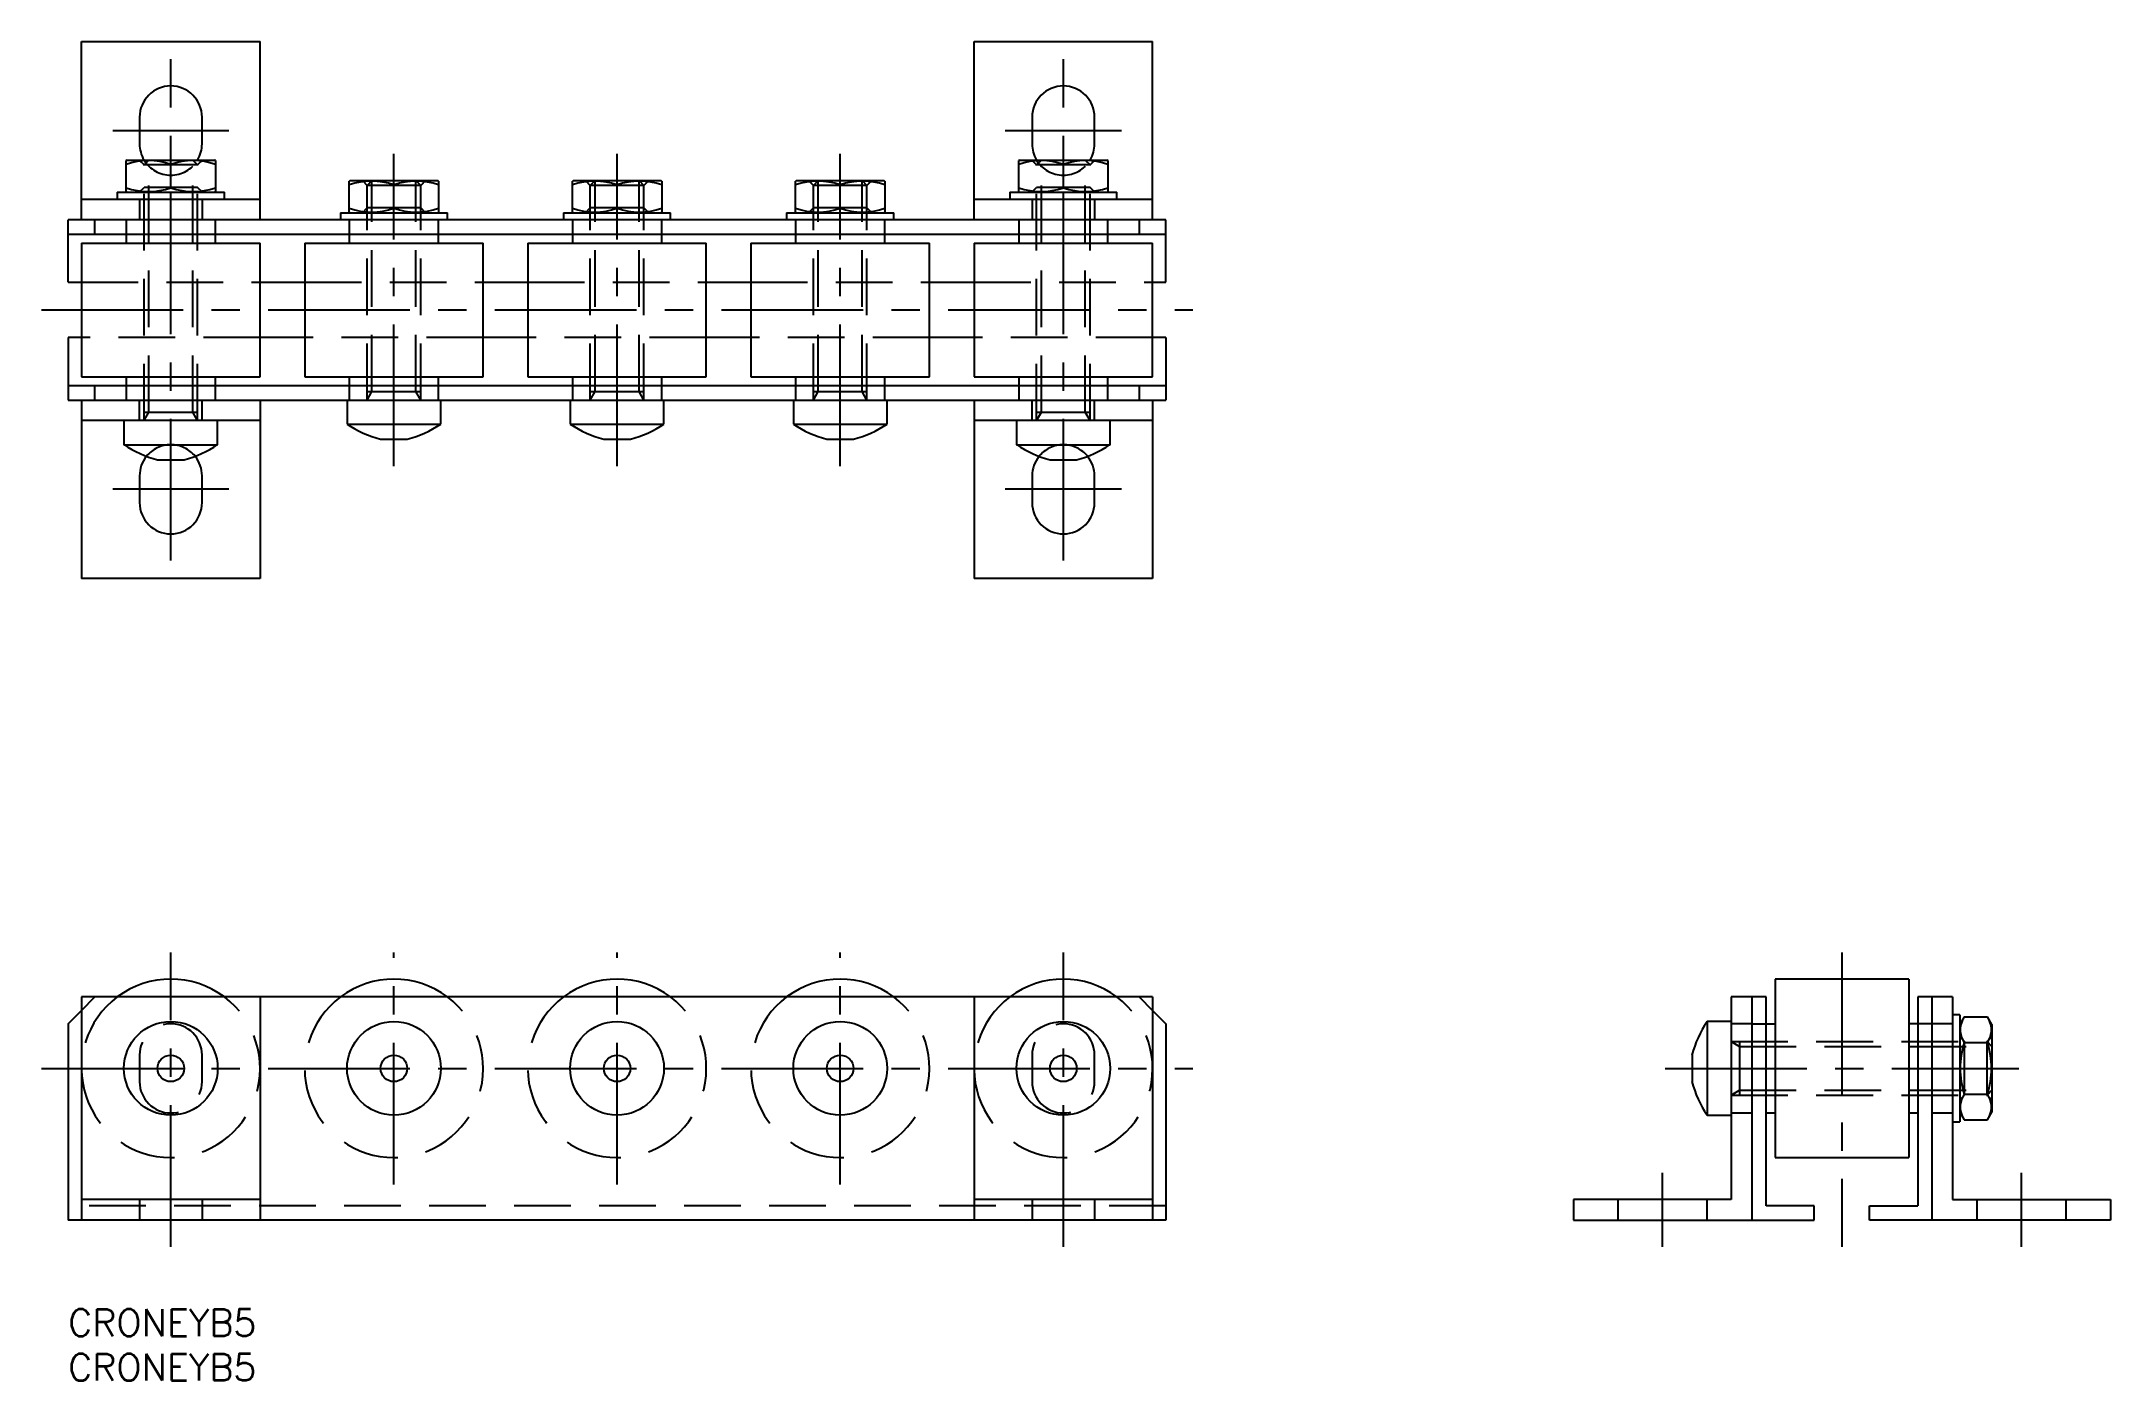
# Model space of a CAD drawing. Extents: x -3 to 229, y -8 to 142.
import ezdxf

# ---------------------------------------------------------------- set-up
doc = ezdxf.new("R2010")
doc.units = 0
doc.header["$LTSCALE"] = 0.5
doc.linetypes.add('CENTER', pattern=[50.8, 31.75, -6.35, 6.35, -6.35])
doc.linetypes.add('DASHED', pattern=[19.05, 12.7, -6.35])
for name, color, linetype in [('MSM_CENTER', 1, 'CENTER'), ('MSM_CONTINUOUS', 7, 'CONTINUOUS'), ('MSM_DASHED', 4, 'DASHED'), ('MSM_PART_NUMBER', 7, 'CONTINUOUS')]:
    doc.layers.add(name, color=color, linetype=linetype)
doc.styles.get("Standard").update_dxf_attribs({"font": 'txt.shx', "height": 3, "bigfont": 'bigfont.shx'})

# ---------------------------------------------------------------- blocks, each defined once
blk = doc.blocks.new('*U45')
at = {"layer": 'MSM_PART_NUMBER'}
blk.add_text('CRONEYB5', height=3, dxfattribs=at).set_placement((0, -3))
blk = doc.blocks.new('*U46')
at = {"layer": 'MSM_PART_NUMBER'}
blk.add_text('CRONEYB5', height=3, dxfattribs=at).set_placement((0, -8))

msp = doc.modelspace()

# ---------------------------------------------------------------- linework, layer by layer
at = {"layer": 'MSM_CENTER'}
for p, q in [((11.5, 83.91), (11.5, 140.11)), ((111.5, 83.91), (111.5, 140.11)), ((5, 132.11), (18, 132.11)), ((105, 132.11), (118, 132.11)), ((36.5, 94.51), (36.5, 129.51)), ((61.5, 94.51), (61.5, 129.51)), ((86.5, 94.51), (86.5, 129.51)), ((-3, 112.01), (126, 112.01)), ((18, 91.91), (5, 91.91)), ((118, 91.91), (105, 91.91)), ((11.5, 7), (11.5, 40)), ((36.5, 14), (36.5, 40)), ((61.5, 14), (61.5, 40)), ((86.5, 14), (86.5, 40)), ((111.5, 7), (111.5, 40)), ((198.74, 40), (198.74, 7)), ((-3, 27), (126, 27)), ((178.94, 27), (218.54, 27)), ((178.64, 7), (178.64, 15.3)), ((218.84, 7), (218.84, 15.3))]:
    msp.add_line(p, q, dxfattribs=at)
at = {"layer": 'MSM_CONTINUOUS'}
for p, q in [((1.5, 122.11), (1.5, 142.11)), ((1.5, 142.11), (21.5, 142.11)), ((21.5, 122.11), (21.5, 142.11)), ((101.5, 122.11), (101.5, 142.11)), ((101.5, 142.11), (121.5, 142.11)), ((121.5, 122.11), (121.5, 142.11)), ((8, 133.61), (8, 130.61)), ((15, 130.61), (15, 133.61)), ((108, 133.61), (108, 130.61)), ((115, 130.61), (115, 133.61)), ((6.6, 128.81), (6.5, 128.75)), ((6.5, 125.27), (6.5, 128.75)), ((6.6, 128.81), (16.4, 128.81)), ((11.5, 125.72), (11.5, 128.31)), ((16.5, 128.75), (16.4, 128.81)), ((16.5, 128.75), (16.5, 125.27)), ((106.6, 128.81), (106.5, 128.75)), ((106.5, 125.27), (106.5, 128.75)), ((106.6, 128.81), (116.4, 128.81)), ((111.5, 125.72), (111.5, 128.31)), ((116.5, 128.75), (116.4, 128.81)), ((116.5, 128.75), (116.5, 125.27)), ((5.5, 125.21), (5.5, 124.41)), ((5.5, 125.21), (17.5, 125.21)), ((6.5, 125.27), (6.6, 125.21)), ((16.4, 125.21), (16.5, 125.27)), ((17.5, 124.41), (17.5, 125.21)), ((31.6, 126.51), (31.5, 126.45)), ((31.5, 122.97), (31.5, 126.45)), ((31.6, 126.51), (41.4, 126.51)), ((36.5, 123.42), (36.5, 126.01)), ((41.5, 126.45), (41.4, 126.51)), ((41.5, 126.45), (41.5, 122.97)), ((56.6, 126.51), (56.5, 126.45)), ((56.5, 122.97), (56.5, 126.45)), ((56.6, 126.51), (66.4, 126.51)), ((61.5, 123.42), (61.5, 126.01)), ((66.5, 126.45), (66.4, 126.51)), ((66.5, 126.45), (66.5, 122.97)), ((81.6, 126.51), (81.5, 126.45)), ((81.5, 122.97), (81.5, 126.45)), ((81.6, 126.51), (91.4, 126.51)), ((86.5, 123.42), (86.5, 126.01)), ((91.5, 126.45), (91.4, 126.51)), ((91.5, 126.45), (91.5, 122.97)), ((105.5, 125.21), (105.5, 124.41)), ((105.5, 125.21), (117.5, 125.21)), ((106.5, 125.27), (106.6, 125.21)), ((116.4, 125.21), (116.5, 125.27)), ((117.5, 124.41), (117.5, 125.21)), ((1.5, 124.41), (21.5, 124.41)), ((30.5, 122.91), (30.5, 122.11)), ((30.5, 122.91), (42.5, 122.91)), ((31.5, 122.97), (31.6, 122.91)), ((41.4, 122.91), (41.5, 122.97)), ((42.5, 122.11), (42.5, 122.91)), ((55.5, 122.91), (55.5, 122.11)), ((55.5, 122.91), (67.5, 122.91)), ((56.5, 122.97), (56.6, 122.91)), ((66.4, 122.91), (66.5, 122.97)), ((67.5, 122.11), (67.5, 122.91)), ((80.5, 122.91), (80.5, 122.11)), ((80.5, 122.91), (92.5, 122.91)), ((81.5, 122.97), (81.6, 122.91)), ((91.4, 122.91), (91.5, 122.97)), ((92.5, 122.11), (92.5, 122.91)), ((101.5, 124.41), (121.5, 124.41)), ((0, 115.11), (0, 122.11)), ((123, 122.11), (0, 122.11)), ((3, 120.51), (3, 122.11)), ((120, 122.11), (120, 120.51)), ((123, 115.11), (123, 122.11)), ((0, 120.51), (123, 120.51)), ((1.5, 119.51), (1.5, 104.51)), ((1.5, 119.51), (21.5, 119.51)), ((6.5, 120.51), (6.5, 119.51)), ((16.5, 119.51), (16.5, 120.51)), ((21.5, 104.51), (21.5, 119.51)), ((26.5, 119.51), (26.5, 104.51)), ((26.5, 119.51), (46.5, 119.51)), ((31.5, 120.51), (31.5, 119.51)), ((41.5, 119.51), (41.5, 120.51)), ((46.5, 104.51), (46.5, 119.51)), ((51.5, 119.51), (51.5, 104.51)), ((51.5, 119.51), (71.5, 119.51)), ((56.5, 120.51), (56.5, 119.51)), ((66.5, 119.51), (66.5, 120.51)), ((71.5, 104.51), (71.5, 119.51)), ((76.5, 119.51), (76.5, 104.51)), ((76.5, 119.51), (96.5, 119.51)), ((81.5, 120.51), (81.5, 119.51)), ((91.5, 119.51), (91.5, 120.51)), ((96.5, 104.51), (96.5, 119.51)), ((101.5, 119.51), (101.5, 104.51)), ((101.5, 119.51), (121.5, 119.51)), ((106.5, 120.51), (106.5, 119.51)), ((116.5, 119.51), (116.5, 120.51)), ((121.5, 104.51), (121.5, 119.51)), ((0, 115.11), (1.5, 115.11)), ((21.5, 115.11), (26.5, 115.11)), ((46.5, 115.11), (51.5, 115.11)), ((71.5, 115.11), (76.5, 115.11)), ((96.5, 115.11), (101.5, 115.11)), ((121.5, 115.11), (123, 115.11)), ((0, 108.91), (0, 101.91)), ((1.5, 108.91), (0, 108.91)), ((26.5, 108.91), (21.5, 108.91)), ((51.5, 108.91), (46.5, 108.91)), ((76.5, 108.91), (71.5, 108.91)), ((101.5, 108.91), (96.5, 108.91)), ((123, 108.91), (121.5, 108.91)), ((123, 108.91), (123, 101.91)), ((1.5, 104.51), (21.5, 104.51)), ((6.5, 104.51), (6.5, 103.51)), ((16.5, 103.51), (16.5, 104.51)), ((26.5, 104.51), (46.5, 104.51)), ((31.5, 104.51), (31.5, 103.51)), ((41.5, 103.51), (41.5, 104.51)), ((51.5, 104.51), (71.5, 104.51)), ((56.5, 104.51), (56.5, 103.51)), ((66.5, 103.51), (66.5, 104.51)), ((76.5, 104.51), (96.5, 104.51)), ((81.5, 104.51), (81.5, 103.51)), ((91.5, 103.51), (91.5, 104.51)), ((101.5, 104.51), (121.5, 104.51)), ((106.5, 104.51), (106.5, 103.51)), ((116.5, 103.51), (116.5, 104.51)), ((123, 103.51), (0, 103.51)), ((3, 101.91), (3, 103.51)), ((120, 103.51), (120, 101.91)), ((0, 101.91), (123, 101.91)), ((1.5, 101.91), (1.5, 81.91)), ((21.5, 101.91), (21.5, 81.91)), ((31.25, 101.91), (31.25, 99.2)), ((41.75, 99.2), (41.75, 101.91)), ((56.25, 101.91), (56.25, 99.2)), ((66.75, 99.2), (66.75, 101.91)), ((81.25, 101.91), (81.25, 99.2)), ((91.75, 99.2), (91.75, 101.91)), ((101.5, 101.91), (101.5, 81.91)), ((121.5, 101.91), (121.5, 81.91)), ((21.5, 99.61), (1.5, 99.61)), ((6.25, 99.61), (6.25, 96.9)), ((16.75, 96.9), (16.75, 99.61)), ((31.25, 99.2), (41.75, 99.2)), ((35.01, 97.51), (37.99, 97.51)), ((56.25, 99.2), (66.75, 99.2)), ((60.01, 97.51), (62.99, 97.51)), ((81.25, 99.2), (91.75, 99.2)), ((85.01, 97.51), (87.99, 97.51)), ((121.5, 99.61), (101.5, 99.61)), ((106.25, 99.61), (106.25, 96.9)), ((116.75, 96.9), (116.75, 99.61)), ((6.25, 96.9), (16.75, 96.9)), ((10.01, 95.21), (12.99, 95.21)), ((106.25, 96.9), (116.75, 96.9)), ((110.01, 95.21), (112.99, 95.21)), ((8, 93.41), (8, 90.41)), ((15, 90.41), (15, 93.41)), ((108, 93.41), (108, 90.41)), ((115, 90.41), (115, 93.41)), ((21.5, 81.91), (1.5, 81.91)), ((121.5, 81.91), (101.5, 81.91)), ((1.5, 35), (1.5, 10)), ((121.5, 35), (1.5, 35)), ((21.5, 35), (21.5, 10)), ((101.5, 35), (101.5, 10)), ((121.5, 35), (121.5, 10)), ((190.24, 35), (186.34, 35)), ((186.34, 35), (186.34, 12.3)), ((188.64, 35), (188.64, 10)), ((190.24, 11.6), (190.24, 35)), ((191.24, 37), (191.24, 17)), ((206.24, 37), (191.24, 37)), ((206.24, 37), (206.24, 17)), ((207.24, 35), (207.24, 11.6)), ((211.14, 35), (207.24, 35)), ((208.84, 10), (208.84, 35)), ((211.14, 35), (211.14, 12.3)), ((0, 32), (1.5, 33.5)), ((121.5, 33.5), (123, 32)), ((211.94, 33), (211.14, 33)), ((211.94, 33), (211.94, 21)), ((212.44, 32.77), (211.94, 31.9)), ((212.44, 32.77), (215.03, 32.77)), ((215.54, 31.9), (215.03, 32.77)), ((0, 32), (0, 10)), ((123, 32), (123, 10)), ((183.63, 32.25), (183.63, 21.75)), ((186.34, 32.25), (183.63, 32.25)), ((188.64, 32), (191.24, 32)), ((208.84, 32), (206.24, 32)), ((215.54, 31.9), (215.54, 22.1)), ((181.94, 28.49), (181.94, 25.51)), ((212.44, 29.89), (215.03, 29.89)), ((212.44, 24.11), (215.03, 24.11)), ((183.63, 21.75), (186.34, 21.75)), ((190.24, 22), (191.24, 22)), ((206.24, 22), (207.24, 22)), ((211.14, 21), (211.94, 21)), ((211.94, 22.1), (212.44, 21.23)), ((212.44, 21.23), (215.03, 21.23)), ((215.03, 21.23), (215.54, 22.1)), ((191.24, 17), (206.24, 17)), ((21.5, 12.3), (1.5, 12.3)), ((121.5, 12.3), (101.5, 12.3)), ((186.34, 12.3), (168.64, 12.3)), ((168.64, 12.3), (168.64, 10)), ((195.64, 11.6), (190.24, 11.6)), ((195.64, 10), (195.64, 11.6)), ((201.84, 11.6), (207.24, 11.6)), ((201.84, 10), (201.84, 11.6)), ((211.14, 12.3), (228.84, 12.3)), ((228.84, 12.3), (228.84, 10)), ((123, 10), (0, 10)), ((168.64, 10), (195.64, 10)), ((228.84, 10), (201.84, 10))]:
    msp.add_line(p, q, dxfattribs=at)
for centre, radius in [((11.5, 27), 5.25), ((36.5, 27), 5.25), ((61.5, 27), 5.25), ((86.5, 27), 5.25), ((111.5, 27), 5.25), ((11.5, 27), 1.49), ((36.5, 27), 1.49), ((61.5, 27), 1.49), ((86.5, 27), 1.49), ((111.5, 27), 1.49)]:
    msp.add_circle(centre, radius, dxfattribs=at)
for centre, radius, start, end in [((11.5, 133.61), 3.5, 0, 180), ((111.5, 133.61), 3.5, 0, 180), ((11.5, 130.61), 3.5, 180, 210.9497), ((11.5, 130.61), 3.5, 329.0503, 0), ((111.5, 130.61), 3.5, 180, 210.9497), ((111.5, 130.61), 3.5, 329.0503, 0), ((9, 121.38), 7.37, 70.1592, 109.8408), ((14, 121.38), 7.37, 70.1592, 109.8408), ((109, 121.38), 7.37, 70.1592, 109.8408), ((114, 121.38), 7.37, 70.1592, 109.8408), ((9, 132.64), 7.37, 250.1592, 289.8408), ((14, 132.64), 7.37, 250.1592, 289.8408), ((34, 119.08), 7.37, 70.1592, 109.8408), ((39, 119.08), 7.37, 70.1592, 109.8408), ((59, 119.08), 7.37, 70.1592, 109.8408), ((64, 119.08), 7.37, 70.1592, 109.8408), ((84, 119.08), 7.37, 70.1592, 109.8408), ((89, 119.08), 7.37, 70.1592, 109.8408), ((109, 132.64), 7.37, 250.1592, 289.8408), ((114, 132.64), 7.37, 250.1592, 289.8408), ((34, 130.34), 7.37, 250.1592, 289.8408), ((39, 130.34), 7.37, 250.1592, 289.8408), ((59, 130.34), 7.37, 250.1592, 289.8408), ((64, 130.34), 7.37, 250.1592, 289.8408), ((84, 130.34), 7.37, 250.1592, 289.8408), ((89, 130.34), 7.37, 250.1592, 289.8408), ((38.04, 109.25), 12.12, 235.9445, 255.5214), ((34.96, 109.25), 12.12, 284.4786, 304.0555), ((63.04, 109.25), 12.12, 235.9445, 255.5214), ((59.96, 109.25), 12.12, 284.4786, 304.0555), ((88.04, 109.25), 12.12, 235.9445, 255.5214), ((84.96, 109.25), 12.12, 284.4786, 304.0555), ((13.04, 106.95), 12.12, 235.9445, 255.5214), ((11.5, 93.41), 3.5, 141.2477, 180), ((9.96, 106.95), 12.12, 284.4786, 304.0555), ((11.5, 93.41), 3.5, 0, 38.7523), ((113.04, 106.95), 12.12, 235.9445, 255.5214), ((111.5, 93.41), 3.5, 141.2477, 180), ((109.96, 106.95), 12.12, 284.4786, 304.0555), ((111.5, 93.41), 3.5, 0, 38.7523), ((11.5, 90.41), 3.5, 180, 0), ((111.5, 90.41), 3.5, 180, 0), ((11.5, 27), 10, 53.1301, 126.8699), ((36.5, 27), 10, 53.1301, 126.8699), ((61.5, 27), 10, 53.1301, 126.8699), ((86.5, 27), 10, 53.1301, 126.8699), ((111.5, 27), 10, 53.1301, 126.8699), ((193.67, 25.46), 12.12, 145.9445, 165.5214), ((214.55, 31.33), 2.56, 154.3574, 214.3573), ((212.92, 31.33), 2.56, 325.6427, 25.6426), ((221.6, 27), 9.61, 162.5124, 197.4876), ((205.87, 27), 9.61, 342.5124, 17.4876), ((193.67, 28.54), 12.12, 194.4786, 214.0555), ((214.55, 22.67), 2.56, 145.6427, 205.6426), ((212.92, 22.67), 2.56, 334.3574, 34.3573)]:
    msp.add_arc(centre, radius, start, end, dxfattribs=at)
at = {"layer": 'MSM_DASHED'}
for p, q in [((7.96, 128.81), (8.5, 128.27)), ((9.04, 128.81), (8.5, 128.27)), ((14.5, 128.27), (8.5, 128.27)), ((8.5, 99.61), (8.5, 128.27)), ((9.04, 100.55), (9.04, 128.81)), ((13.96, 128.81), (14.5, 128.27)), ((13.96, 100.55), (13.96, 128.81)), ((15.04, 128.81), (14.5, 128.27)), ((14.5, 99.61), (14.5, 128.27)), ((107.96, 128.81), (108.5, 128.27)), ((109.04, 128.81), (108.5, 128.27)), ((108.5, 99.61), (108.5, 128.27)), ((114.5, 128.27), (108.5, 128.27)), ((109.04, 100.55), (109.04, 128.81)), ((113.96, 100.55), (113.96, 128.81)), ((113.96, 128.81), (114.5, 128.27)), ((115.04, 128.81), (114.5, 128.27)), ((114.5, 99.61), (114.5, 128.27)), ((7.96, 125.21), (8.5, 125.75)), ((14.5, 125.75), (8.5, 125.75)), ((15.04, 125.21), (14.5, 125.75)), ((32.96, 126.51), (33.5, 125.97)), ((34.04, 126.51), (33.5, 125.97)), ((39.5, 125.97), (33.5, 125.97)), ((33.5, 101.91), (33.5, 125.97)), ((34.04, 102.85), (34.04, 126.51)), ((38.96, 126.51), (39.5, 125.97)), ((38.96, 102.85), (38.96, 126.51)), ((40.04, 126.51), (39.5, 125.97)), ((39.5, 101.91), (39.5, 125.97)), ((57.96, 126.51), (58.5, 125.97)), ((59.04, 126.51), (58.5, 125.97)), ((64.5, 125.97), (58.5, 125.97)), ((58.5, 101.91), (58.5, 125.97)), ((59.04, 102.85), (59.04, 126.51)), ((63.96, 126.51), (64.5, 125.97)), ((63.96, 102.85), (63.96, 126.51)), ((65.04, 126.51), (64.5, 125.97)), ((64.5, 101.91), (64.5, 125.97)), ((82.96, 126.51), (83.5, 125.97)), ((84.04, 126.51), (83.5, 125.97)), ((89.5, 125.97), (83.5, 125.97)), ((83.5, 101.91), (83.5, 125.97)), ((84.04, 102.85), (84.04, 126.51)), ((88.96, 126.51), (89.5, 125.97)), ((88.96, 102.85), (88.96, 126.51)), ((90.04, 126.51), (89.5, 125.97)), ((89.5, 101.91), (89.5, 125.97)), ((107.96, 125.21), (108.5, 125.75)), ((114.5, 125.75), (108.5, 125.75)), ((115.04, 125.21), (114.5, 125.75)), ((8, 124.41), (8, 122.11)), ((15, 124.41), (15, 122.11)), ((32.96, 122.91), (33.5, 123.45)), ((39.5, 123.45), (33.5, 123.45)), ((40.04, 122.91), (39.5, 123.45)), ((57.96, 122.91), (58.5, 123.45)), ((64.5, 123.45), (58.5, 123.45)), ((65.04, 122.91), (64.5, 123.45)), ((82.96, 122.91), (83.5, 123.45)), ((89.5, 123.45), (83.5, 123.45)), ((90.04, 122.91), (89.5, 123.45)), ((108, 124.41), (108, 122.11)), ((115, 124.41), (115, 122.11)), ((6.5, 122.11), (6.5, 120.51)), ((16.5, 120.51), (16.5, 122.11)), ((31.5, 122.11), (31.5, 120.51)), ((41.5, 120.51), (41.5, 122.11)), ((56.5, 122.11), (56.5, 120.51)), ((66.5, 120.51), (66.5, 122.11)), ((81.5, 122.11), (81.5, 120.51)), ((91.5, 120.51), (91.5, 122.11)), ((106.5, 122.11), (106.5, 120.51)), ((116.5, 120.51), (116.5, 122.11)), ((1.5, 115.11), (21.5, 115.11)), ((26.5, 115.11), (46.5, 115.11)), ((51.5, 115.11), (71.5, 115.11)), ((76.5, 115.11), (96.5, 115.11)), ((101.5, 115.11), (121.5, 115.11)), ((21.5, 108.91), (1.5, 108.91)), ((46.5, 108.91), (26.5, 108.91)), ((71.5, 108.91), (51.5, 108.91)), ((96.5, 108.91), (76.5, 108.91)), ((121.5, 108.91), (101.5, 108.91)), ((6.5, 103.51), (6.5, 101.91)), ((16.5, 101.91), (16.5, 103.51)), ((31.5, 103.51), (31.5, 101.91)), ((33.5, 102.85), (39.5, 102.85)), ((33.5, 101.91), (34.04, 102.85)), ((39.5, 101.91), (38.96, 102.85)), ((41.5, 101.91), (41.5, 103.51)), ((56.5, 103.51), (56.5, 101.91)), ((58.5, 102.85), (64.5, 102.85)), ((58.5, 101.91), (59.04, 102.85)), ((64.5, 101.91), (63.96, 102.85)), ((66.5, 101.91), (66.5, 103.51)), ((81.5, 103.51), (81.5, 101.91)), ((83.5, 102.85), (89.5, 102.85)), ((83.5, 101.91), (84.04, 102.85)), ((89.5, 101.91), (88.96, 102.85)), ((91.5, 101.91), (91.5, 103.51)), ((106.5, 103.51), (106.5, 101.91)), ((116.5, 101.91), (116.5, 103.51)), ((8, 99.61), (8, 101.91)), ((8.5, 100.55), (14.5, 100.55)), ((8.5, 99.61), (9.04, 100.55)), ((14.5, 99.61), (13.96, 100.55)), ((15, 99.61), (15, 101.91)), ((108, 99.61), (108, 101.91)), ((108.5, 99.61), (109.04, 100.55)), ((108.5, 100.55), (114.5, 100.55)), ((114.5, 99.61), (113.96, 100.55)), ((115, 99.61), (115, 101.91)), ((1.5, 33.5), (3, 35)), ((120, 35), (121.5, 33.5)), ((188.64, 32), (186.34, 32)), ((211.14, 32), (208.84, 32)), ((211.94, 30.54), (212.48, 30)), ((215.54, 30.54), (215, 30)), ((8, 28.5), (8, 25.5)), ((15, 25.5), (15, 28.5)), ((108, 28.5), (108, 25.5)), ((115, 25.5), (115, 28.5)), ((186.34, 30), (215, 30)), ((186.34, 30), (187.27, 29.46)), ((187.27, 30), (187.27, 24)), ((187.27, 29.46), (215.54, 29.46)), ((212.48, 24), (212.48, 30)), ((215, 24), (215, 30)), ((215.54, 29.46), (215, 30)), ((186.34, 24), (187.27, 24.54)), ((186.34, 24), (215, 24)), ((187.27, 24.54), (215.54, 24.54)), ((211.94, 23.46), (212.48, 24)), ((215.54, 24.54), (215, 24)), ((215.54, 23.46), (215, 24)), ((186.34, 22), (188.64, 22)), ((208.84, 22), (211.14, 22)), ((123, 11.6), (0, 11.6)), ((8, 12.3), (8, 10)), ((15, 12.3), (15, 10)), ((108, 12.3), (108, 10)), ((115, 12.3), (115, 10)), ((173.64, 12.3), (173.64, 10)), ((183.64, 10), (183.64, 12.3)), ((213.84, 12.3), (213.84, 10)), ((223.84, 10), (223.84, 12.3))]:
    msp.add_line(p, q, dxfattribs=at)
for centre, radius, start, end in [((11.5, 130.61), 3.5, 210.9497, 329.0503), ((111.5, 130.61), 3.5, 210.9497, 329.0503), ((11.5, 93.41), 3.5, 38.7523, 141.2477), ((111.5, 93.41), 3.5, 38.7523, 141.2477), ((11.5, 27), 10, 126.8699, 53.1301), ((36.5, 27), 10, 126.8699, 53.1301), ((61.5, 27), 10, 126.8699, 53.1301), ((86.5, 27), 10, 126.8699, 53.1301), ((111.5, 27), 10, 126.8699, 53.1301), ((11.5, 28.5), 3.5, 0, 180), ((111.5, 28.5), 3.5, 0, 180), ((11.5, 25.5), 3.5, 180, 0), ((111.5, 25.5), 3.5, 180, 0)]:
    msp.add_arc(centre, radius, start, end, dxfattribs=at)

# ---------------------------------------------------------------- block references
at = {"layer": 'MSM_CONTINUOUS'}
for name in ['*U45', '*U46']:
    msp.add_blockref(name, (0, 0), dxfattribs=at)

doc.saveas('drawing.dxf')
